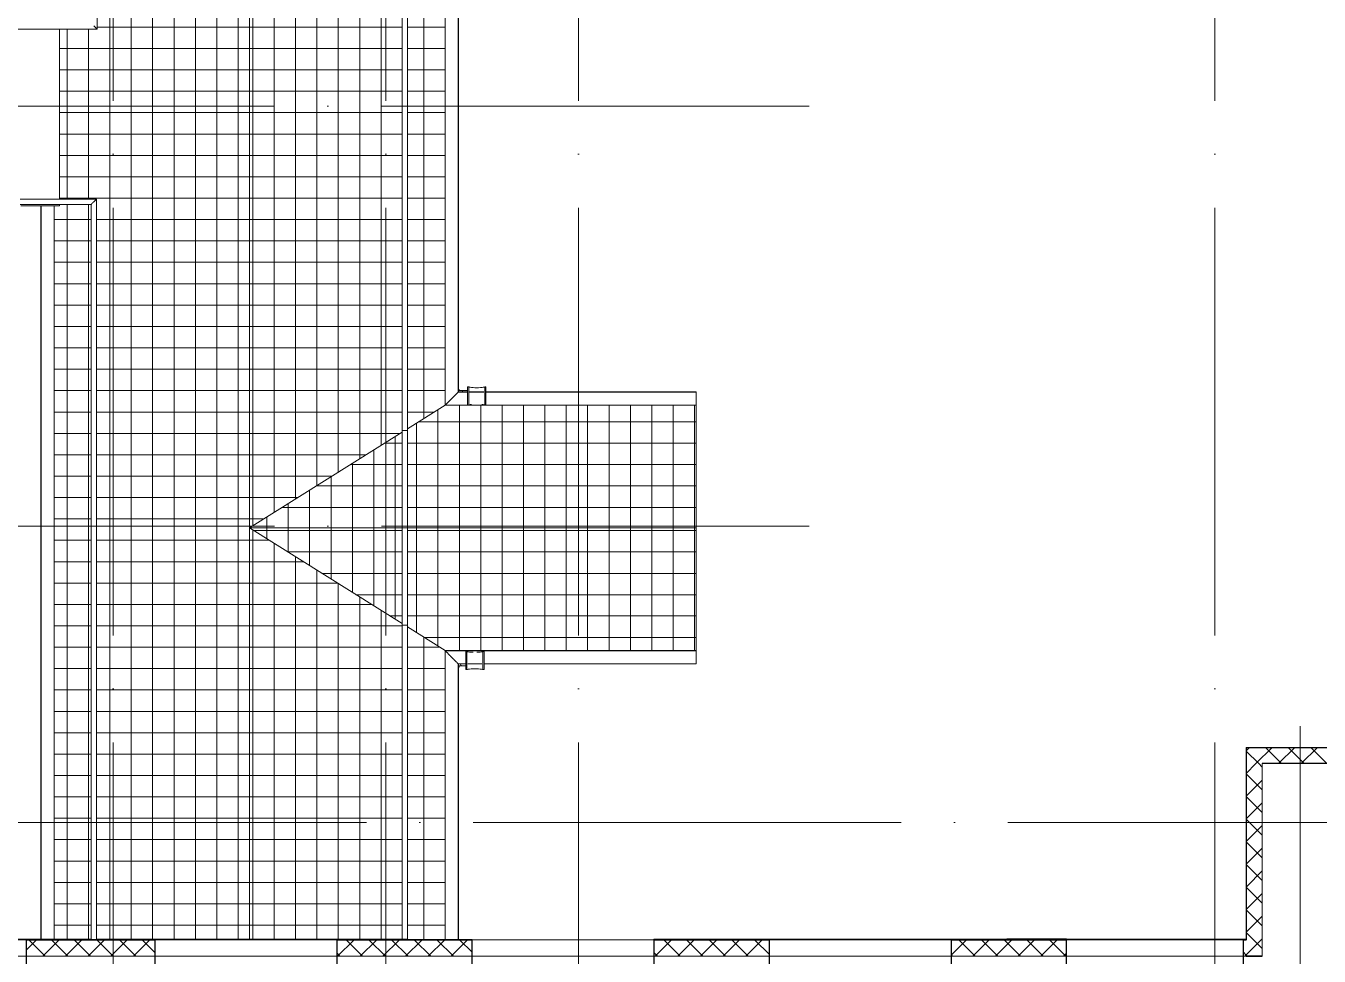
# Model space of a CAD drawing. Header units: millimetres. Extents: x -1073752 to 1436911, y -1379358 to 94781.
# Drawn here: x -1025821 to -1013727, y -1115638 to -1106937 of the extents above; entities that cross this region are included whole.
import ezdxf

# ---------------------------------------------------------------- set-up
doc = ezdxf.new("R2010")
doc.units = ezdxf.units.MM
doc.linetypes.add('ADSK_Линия сетки', pattern=[25, 20, -2.5, 0, -2.5])
for name, color, linetype, lineweight in [('Крыша', 7, 'Continuous', 9), ('Крыша штриховка', 7, 'Continuous', 9), ('Обобщенные модели', 252, 'Continuous', 18), ('Ограждение', 252, 'Continuous', 9), ('Оси', 252, 'Continuous', 9), ('Перекрытие', 252, 'Continuous', 18), ('Стены внутренние', 7, 'Continuous', 18), ('Стены наружные', 7, 'Continuous', 18), ('Стены штриховка', 7, 'Continuous', 9)]:
    doc.layers.add(name, color=color, linetype=linetype, lineweight=lineweight)

# ---------------------------------------------------------------- blocks, each defined once
blk = doc.blocks.new('3 этаж')
at = {"layer": 'Крыша', "color": 251, "true_color": 0x636466}
for p, q in [((279748, 13435), (279748, 2739)), ((279750, 13435), (279750, 2741)), ((279871, 13435), (279871, 2862)), ((279873, 2864), (279873, 13435)), ((277921, -2256), (277921, 8485)), ((275969, 4603), (275969, -2256)), ((275971, -2256), (275971, 4603)), ((276092, -2256), (276092, 4603)), ((276094, -2256), (276094, 4603)), ((279871, 2862), (279959, 2862)), ((279959, 2864), (279873, 2864)), ((280111, 2864), (279977, 2864)), ((279977, 2862), (280111, 2862)), ((282098, 2864), (280129, 2864)), ((280129, 2862), (282098, 2862)), ((282098, 2864), (282098, 320)), ((279748, 2739), (279396, 2518)), ((279748, 2739), (282098, 2739)), ((279750, 2741), (282098, 2741)), ((279346, 2486), (277921, 1592)), ((279346, 1592), (277921, 1592)), ((277921, 1592), (279346, 697)), ((282098, 1592), (279396, 1592)), ((279396, 666), (279748, 445)), ((282098, 445), (279748, 445)), ((279748, 445), (279748, -2261)), ((279750, 443), (279750, -2261)), ((282098, 443), (279750, 443)), ((279871, 322), (279871, -2261)), ((279943, 322), (279871, 322)), ((279873, -2261), (279873, 320)), ((279873, 320), (279943, 320)), ((280093, 322), (279961, 322)), ((279961, 320), (280093, 320)), ((282098, 322), (280113, 322)), ((280113, 320), (282098, 320))]:
    blk.add_line(p, q, dxfattribs=at)
for points in [[(279871, 2862), (279871, 2862), (279870, 2861), (279866, 2857), (279863, 2854), (279859, 2850), (279856, 2847), (279852, 2843), (279847, 2838), (279842, 2832), (279837, 2828), (279833, 2824), (279830, 2821), (279826, 2817), (279822, 2813), (279818, 2809), (279814, 2805), (279810, 2801), (279806, 2797), (279802, 2793), (279798, 2789), (279795, 2785), (279791, 2782), (279787, 2778), (279783, 2774), (279780, 2771), (279777, 2767), (279772, 2763), (279768, 2759), (279765, 2756), (279761, 2752), (279758, 2749), (279754, 2745), (279751, 2742), (279750, 2741), (279750, 2741)], [(279871, 322), (279871, 322), (279870, 323), (279866, 326), (279863, 330), (279859, 333), (279856, 337), (279852, 340), (279847, 345), (279842, 351), (279837, 355), (279833, 359), (279830, 363), (279826, 366), (279822, 370), (279818, 374), (279814, 378), (279810, 382), (279806, 386), (279802, 390), (279798, 394), (279795, 398), (279791, 401), (279787, 405), (279784, 409), (279780, 412), (279777, 416), (279772, 420), (279768, 424), (279765, 428), (279761, 431), (279758, 435), (279754, 438), (279751, 442), (279750, 443), (279750, 443)]]:
    blk.add_open_spline(points, degree=3, knots=[0, 0, 0, 0, 0.083333, 0.125, 0.166667, 0.208333, 0.229167, 0.25, 0.291667, 0.333333, 0.354167, 0.375, 0.395833, 0.416667, 0.4375, 0.458333, 0.479167, 0.5, 0.520833, 0.541667, 0.5625, 0.583333, 0.604167, 0.625, 0.645833, 0.666667, 0.6875, 0.708333, 0.75, 0.770833, 0.791667, 0.833333, 0.875, 0.916667, 1, 1, 1, 1], dxfattribs=at)
at = {"layer": 'Крыша штриховка', "color": 251, "linetype": 'Continuous', "true_color": 0x636466}
for p, q in [((276614, 12210), (276614, -2256)), ((276814, 12210), (276814, -2256)), ((277014, 12210), (277014, -2256)), ((277214, 12210), (277214, -2256)), ((278550, 1987), (278550, 12210)), ((278750, 2112), (278750, 12210)), ((278950, 2238), (278950, 12210)), ((279150, 2363), (279150, 12210)), ((279550, 2614), (279550, 12210)), ((277414, 8485), (277414, -2256)), ((277614, 8484), (277614, -2256)), ((277814, 8484), (277814, -2256)), ((277950, 1610), (277950, 8485)), ((278150, 1735), (278150, 8485)), ((278350, 1861), (278350, 8485)), ((276214, 6256), (276214, 4668)), ((276414, 6256), (276414, 4667)), ((276495, 6276), (277921, 6276)), ((279346, 6276), (277921, 6276)), ((279748, 6276), (279396, 6276)), ((276143, 6076), (277921, 6076)), ((279346, 6076), (277921, 6076)), ((279748, 6076), (279396, 6076)), ((276143, 5876), (277921, 5876)), ((279346, 5876), (277921, 5876)), ((279748, 5876), (279396, 5876)), ((276143, 5676), (277921, 5676)), ((279346, 5676), (277921, 5676)), ((279748, 5676), (279396, 5676)), ((276143, 5476), (277921, 5476)), ((279346, 5476), (277921, 5476)), ((279748, 5476), (279396, 5476)), ((276143, 5276), (277921, 5276)), ((279346, 5276), (277921, 5276)), ((279748, 5276), (279396, 5276)), ((276143, 5076), (277921, 5076)), ((279346, 5076), (277921, 5076)), ((279748, 5076), (279396, 5076)), ((276143, 4876), (277921, 4876)), ((279346, 4876), (277921, 4876)), ((279748, 4876), (279396, 4876)), ((276143, 4676), (277921, 4676)), ((276214, 4618), (276214, -2256)), ((276414, 4618), (276414, -2256)), ((279346, 4676), (277921, 4676)), ((279748, 4676), (279396, 4676)), ((276094, 4476), (276438, 4476)), ((276488, 4476), (277921, 4476)), ((279346, 4476), (277921, 4476)), ((279748, 4476), (279396, 4476)), ((276094, 4276), (276438, 4276)), ((276488, 4276), (277921, 4276)), ((279346, 4276), (277921, 4276)), ((279748, 4276), (279396, 4276)), ((276094, 4076), (276438, 4076)), ((276488, 4076), (277921, 4076)), ((279346, 4076), (277921, 4076)), ((279748, 4076), (279396, 4076)), ((276094, 3876), (276438, 3876)), ((276488, 3876), (277921, 3876)), ((279346, 3876), (277921, 3876)), ((279748, 3876), (279396, 3876)), ((276094, 3676), (276438, 3676)), ((276488, 3676), (277921, 3676)), ((279346, 3676), (277921, 3676)), ((279748, 3676), (279396, 3676)), ((276094, 3476), (276438, 3476)), ((276488, 3476), (277921, 3476)), ((279346, 3476), (277921, 3476)), ((279748, 3476), (279396, 3476)), ((276094, 3276), (276438, 3276)), ((276488, 3276), (277921, 3276)), ((279346, 3276), (277921, 3276)), ((279748, 3276), (279396, 3276)), ((276094, 3076), (276438, 3076)), ((276488, 3076), (277921, 3076)), ((279346, 3076), (277921, 3076)), ((279748, 3076), (279396, 3076)), ((276094, 2876), (276438, 2876)), ((276488, 2876), (277921, 2876)), ((279346, 2876), (277921, 2876)), ((279748, 2876), (279396, 2876)), ((276094, 2676), (276438, 2676)), ((276488, 2676), (277921, 2676)), ((279346, 2676), (277921, 2676)), ((279649, 2676), (279396, 2676)), ((279682, 2697), (279682, 1592)), ((279882, 2739), (279882, 1592)), ((280082, 2739), (280082, 1592)), ((280282, 2739), (280282, 1592)), ((280482, 2739), (280482, 1592)), ((280682, 2739), (280682, 1592)), ((280882, 2739), (280882, 1592)), ((281082, 2739), (281082, 1592)), ((281282, 2739), (281282, 1592)), ((281482, 2739), (281482, 1592)), ((281682, 2739), (281682, 1592)), ((281882, 2739), (281882, 1592)), ((282082, 2739), (282082, 1592)), ((279482, 2572), (279482, 1592)), ((282098, 2584), (279502, 2584)), ((276094, 2476), (276438, 2476)), ((276488, 2476), (277921, 2476)), ((279330, 2476), (277921, 2476)), ((279282, 2446), (279282, 1592)), ((279082, 2320), (279082, 1592)), ((279346, 2384), (279183, 2384)), ((282098, 2384), (279396, 2384)), ((276094, 2276), (276438, 2276)), ((276488, 2276), (277921, 2276)), ((279011, 2276), (277921, 2276)), ((279346, 2184), (278865, 2184)), ((278882, 2195), (278882, 1592)), ((282098, 2184), (279396, 2184)), ((276094, 2076), (276438, 2076)), ((276488, 2076), (277921, 2076)), ((278693, 2076), (277921, 2076)), ((278682, 2069), (278682, 1592)), ((278482, 1944), (278482, 1592)), ((279346, 1984), (278546, 1984)), ((282098, 1984), (279396, 1984)), ((276094, 1876), (276438, 1876)), ((276488, 1876), (277921, 1876)), ((278374, 1876), (277921, 1876)), ((278282, 1818), (278282, 1592)), ((279346, 1784), (278228, 1784)), ((282098, 1784), (279396, 1784)), ((276094, 1676), (276438, 1676)), ((276488, 1676), (277921, 1676)), ((278056, 1676), (277921, 1676)), ((277950, -2256), (277950, 1573)), ((278082, 1693), (278082, 1592)), ((278082, 1490), (278082, 1592)), ((278282, 1365), (278282, 1592)), ((278482, 1239), (278482, 1592)), ((278682, 1114), (278682, 1592)), ((278882, 988), (278882, 1592)), ((279082, 863), (279082, 1592)), ((279282, 737), (279282, 1592)), ((279482, 612), (279482, 1592)), ((279682, 486), (279682, 1592)), ((279882, 445), (279882, 1592)), ((280082, 445), (280082, 1592)), ((280282, 445), (280282, 1592)), ((280482, 445), (280482, 1592)), ((280682, 445), (280682, 1592)), ((280882, 445), (280882, 1592)), ((281082, 445), (281082, 1592)), ((281282, 445), (281282, 1592)), ((281482, 445), (281482, 1592)), ((281682, 445), (281682, 1592)), ((281882, 445), (281882, 1592)), ((282082, 445), (282082, 1592)), ((276094, 1476), (276438, 1476)), ((276488, 1476), (277921, 1476)), ((278104, 1476), (277921, 1476)), ((277960, 1567), (279346, 1567)), ((279396, 1567), (282098, 1567)), ((278150, -2256), (278150, 1448)), ((278278, 1367), (279346, 1367)), ((279396, 1367), (282098, 1367)), ((276094, 1276), (276438, 1276)), ((276488, 1276), (277921, 1276)), ((278423, 1276), (277921, 1276)), ((278350, -2256), (278350, 1322)), ((278550, -2256), (278550, 1197)), ((278596, 1167), (279346, 1167)), ((279396, 1167), (282098, 1167)), ((276094, 1076), (276438, 1076)), ((276488, 1076), (277921, 1076)), ((278742, 1076), (277921, 1076)), ((278750, -2256), (278750, 1071)), ((276094, 876), (276438, 876)), ((276488, 876), (277921, 876)), ((279060, 876), (277921, 876)), ((278915, 967), (279346, 967)), ((278950, -2256), (278950, 945)), ((279396, 967), (282098, 967)), ((279150, -2256), (279150, 820)), ((279233, 768), (279346, 768)), ((279396, 768), (282098, 768)), ((276094, 676), (276438, 676)), ((276488, 676), (277921, 676)), ((279346, 676), (277921, 676)), ((279550, -2261), (279550, 569)), ((279552, 568), (282098, 568)), ((276094, 476), (276438, 476)), ((276488, 476), (277921, 476)), ((279346, 476), (277921, 476)), ((279697, 476), (279396, 476)), ((276094, 276), (276438, 276)), ((276488, 276), (277921, 276)), ((279346, 276), (277921, 276)), ((279748, 276), (279396, 276)), ((276094, 76), (276438, 76)), ((276488, 76), (277921, 76)), ((279346, 76), (277921, 76)), ((279748, 76), (279396, 76)), ((276094, -124), (276438, -124)), ((276488, -124), (277921, -124)), ((279346, -124), (277921, -124)), ((279748, -124), (279396, -124)), ((276094, -324), (276438, -324)), ((276488, -324), (277921, -324)), ((279346, -324), (277921, -324)), ((279748, -324), (279395, -324)), ((276094, -524), (276438, -524)), ((276488, -524), (277921, -524)), ((279346, -524), (277921, -524)), ((279748, -524), (279395, -524)), ((276094, -724), (276438, -724)), ((276488, -724), (277921, -724)), ((279346, -724), (277921, -724)), ((279748, -724), (279395, -724)), ((276094, -924), (276438, -924)), ((276488, -924), (277921, -924)), ((279346, -924), (277921, -924)), ((279748, -924), (279395, -924)), ((276094, -1124), (276438, -1124)), ((276488, -1124), (277921, -1124)), ((279346, -1124), (277921, -1124)), ((279748, -1124), (279395, -1124)), ((276094, -1324), (276438, -1324)), ((276488, -1324), (277921, -1324)), ((279346, -1324), (277921, -1324)), ((279748, -1324), (279395, -1324)), ((276094, -1524), (276438, -1524)), ((276488, -1524), (277921, -1524)), ((279346, -1524), (277921, -1524)), ((279748, -1524), (279395, -1524)), ((276094, -1724), (276438, -1724)), ((276488, -1724), (277921, -1724)), ((279346, -1724), (277921, -1724)), ((279748, -1724), (279395, -1724)), ((276094, -1924), (276438, -1924)), ((276488, -1924), (277921, -1924)), ((279346, -1924), (277921, -1924)), ((279748, -1924), (279395, -1924)), ((276094, -2124), (276438, -2124)), ((276488, -2124), (277921, -2124)), ((279346, -2124), (277921, -2124)), ((279748, -2124), (279395, -2124)), ((279350, -2261), (279350, -2254))]:
    blk.add_line(p, q, dxfattribs=at)
at = {"layer": 'Обобщенные модели', "color": 251, "true_color": 0x636466}
for p, q in [((279970, 2911), (279959, 2911)), ((279959, 2911), (279959, 2741)), ((279970, 2911), (279970, 2741)), ((279974, 2909), (279970, 2911)), ((279983, 2907), (279974, 2909)), ((279995, 2905), (279983, 2907)), ((280010, 2904), (279995, 2905)), ((280027, 2903), (280010, 2904)), ((280044, 2903), (280027, 2903)), ((280062, 2903), (280044, 2903)), ((280079, 2904), (280062, 2903)), ((280094, 2905), (280079, 2904)), ((280106, 2907), (280094, 2905)), ((280114, 2909), (280106, 2907)), ((280119, 2911), (280114, 2909)), ((280119, 2741), (280119, 2911)), ((280129, 2911), (280119, 2911)), ((280129, 2741), (280129, 2911)), ((279879, 2888), (279877, 2888)), ((279877, 2888), (279877, 2878)), ((279877, 2876), (279877, 2878)), ((279879, 2876), (279877, 2876)), ((279879, 2878), (279879, 2888)), ((279879, 2878), (279879, 2876)), ((279958, 2876), (279917, 2876)), ((279959, 2876), (279917, 2876)), ((279958, 2876), (279959, 2876)), ((279959, 2741), (279970, 2741)), ((279970, 2741), (279974, 2743)), ((279974, 2743), (279983, 2745)), ((279983, 2745), (279995, 2746)), ((279995, 2746), (279996, 2746)), ((280092, 2746), (280094, 2746)), ((280094, 2746), (280106, 2745)), ((280106, 2745), (280114, 2743)), ((280114, 2743), (280119, 2741)), ((280119, 2741), (280129, 2741)), ((279953, 437), (279943, 437)), ((279943, 437), (279943, 267)), ((279953, 437), (279953, 267)), ((279958, 434), (279953, 437)), ((279966, 433), (279958, 434)), ((279978, 431), (279966, 433)), ((279993, 430), (279978, 431)), ((280010, 429), (279993, 430)), ((280062, 430), (280046, 429)), ((280077, 431), (280062, 430)), ((280089, 433), (280077, 431)), ((280098, 434), (280089, 433)), ((280102, 437), (280098, 434)), ((280102, 267), (280102, 437)), ((280113, 437), (280102, 437)), ((280113, 267), (280113, 437)), ((279877, 300), (279877, 302)), ((279877, 302), (279879, 302)), ((279877, 300), (279877, 290)), ((279877, 290), (279879, 290)), ((279879, 302), (279879, 300)), ((279879, 290), (279879, 300)), ((279901, 302), (279941, 302)), ((279901, 302), (279943, 302)), ((279943, 302), (279941, 302)), ((279943, 267), (279953, 267)), ((279953, 267), (279958, 269)), ((279958, 269), (279966, 271)), ((279966, 271), (279978, 272)), ((279978, 272), (279993, 273)), ((279993, 273), (280010, 274)), ((280010, 274), (280028, 274)), ((280028, 274), (280046, 274)), ((280046, 274), (280062, 273)), ((280062, 273), (280077, 272)), ((280077, 272), (280089, 271)), ((280089, 271), (280098, 269)), ((280098, 269), (280102, 267)), ((280102, 267), (280113, 267))]:
    blk.add_line(p, q, dxfattribs=at)
at = {"layer": 'Обобщенные модели', "color": 251, "true_color": 0x636466, "extrusion": (0, 0, -1)}
for p, q in [((279879, 2876), (279878, 2876)), ((279878, 2876), (279878, 2876)), ((279878, 2876), (279878, 2876)), ((279878, 2876), (279878, 2876)), ((279880, 2876), (279879, 2876)), ((279881, 2876), (279880, 2876)), ((279882, 2876), (279881, 2876)), ((279883, 2876), (279882, 2876)), ((279885, 2876), (279883, 2876)), ((279887, 2876), (279885, 2876)), ((279888, 2876), (279887, 2876)), ((279891, 2876), (279888, 2876)), ((279893, 2876), (279891, 2876)), ((279895, 2876), (279893, 2876)), ((279898, 2876), (279895, 2876)), ((279901, 2876), (279898, 2876)), ((279904, 2876), (279901, 2876)), ((279907, 2876), (279904, 2876)), ((279910, 2876), (279907, 2876)), ((279914, 2876), (279910, 2876)), ((279917, 2876), (279914, 2876)), ((279921, 2876), (279917, 2876)), ((279925, 2876), (279921, 2876)), ((279929, 2876), (279925, 2876)), ((279933, 2876), (279929, 2876)), ((279937, 2876), (279933, 2876)), ((279941, 2876), (279937, 2876)), ((279946, 2876), (279941, 2876)), ((279950, 2876), (279946, 2876)), ((279955, 2876), (279950, 2876)), ((279959, 2876), (279955, 2876)), ((279878, 302), (279878, 302)), ((279878, 302), (279878, 302)), ((279878, 302), (279879, 302)), ((279879, 302), (279879, 302)), ((279879, 302), (279880, 302)), ((279880, 302), (279881, 302)), ((279881, 302), (279883, 302)), ((279883, 302), (279884, 302)), ((279884, 302), (279886, 302)), ((279886, 302), (279888, 302)), ((279888, 302), (279890, 302)), ((279890, 302), (279892, 302)), ((279892, 302), (279894, 302)), ((279894, 302), (279897, 302)), ((279897, 302), (279900, 302)), ((279900, 302), (279903, 302)), ((279903, 302), (279906, 302)), ((279906, 302), (279909, 302)), ((279909, 302), (279912, 302)), ((279912, 302), (279916, 302)), ((279916, 302), (279919, 302)), ((279919, 302), (279923, 302)), ((279923, 302), (279927, 302)), ((279927, 302), (279931, 302)), ((279931, 302), (279935, 302)), ((279935, 302), (279940, 302)), ((279940, 302), (279943, 302))]:
    blk.add_line(p, q, dxfattribs=at)
at = {"layer": 'Обобщенные модели', "color": 251, "true_color": 0x636466}
for centre, radius, start, end in [((279878, 2826), 52, 75, 95.5726), ((279878, 2826), 50, 87.9373, 93.7152), ((279878, 352), 50, 264.5312, 273.3142), ((279878, 352), 52, 264.4274, 285)]:
    blk.add_arc(centre, radius, start, end, dxfattribs=at)
for centre, major_axis, start_param, end_param in [((279917, 2826), (0, -50), 3.141593, 3.845617), ((279917, 2826), (0, 50), 0, 0.704025), ((279901, 352), (0, -50), 5.412959, 6.283185), ((279901, 352), (0, 50), 2.271366, 3.141593)]:
    blk.add_ellipse(centre, major_axis=major_axis, ratio=0.309017, start_param=start_param, end_param=end_param, dxfattribs=at)
at = {"layer": 'Ограждение', "color": 251, "true_color": 0x636466}
for p, q in [((276496, 6257), (276496, 12210)), ((279346, 12210), (279346, 2501)), ((279396, 2501), (279396, 12210)), ((274221, 6256), (276496, 6256)), ((276471, 6281), (276464, 6288)), ((276471, 6281), (276477, 6275)), ((276477, 6275), (276483, 6269)), ((276483, 6269), (276489, 6264)), ((276489, 6264), (276493, 6260)), ((276493, 6260), (276495, 6257)), ((276495, 6257), (276496, 6256)), ((276496, 6257), (276495, 6257)), ((276488, 4668), (275776, 4668)), ((275776, 4618), (276438, 4618)), ((276438, 4617), (276439, 4618)), ((276438, 4617), (276438, -2261)), ((276439, 4618), (276441, 4621)), ((276441, 4621), (276445, 4625)), ((276445, 4625), (276450, 4630)), ((276450, 4630), (276456, 4636)), ((276456, 4636), (276463, 4643)), ((276469, 4649), (276463, 4643)), ((276476, 4655), (276469, 4649)), ((276481, 4660), (276476, 4655)), ((276485, 4664), (276481, 4660)), ((276487, 4667), (276485, 4664)), ((276488, 4668), (276487, 4667)), ((276487, 4666), (276488, 4667)), ((276488, -2261), (276488, 4667)), ((279346, 2501), (279346, 1592)), ((279396, 1592), (279396, 2501)), ((279346, 1592), (279346, 682)), ((279396, 682), (279396, 1592)), ((279346, 682), (279346, -2254)), ((279396, -2254), (279396, 682)), ((279346, -2254), (279396, -2254))]:
    blk.add_line(p, q, dxfattribs=at)
for points in [[(279396, 2501), (279396, 2502), (279395, 2502), (279393, 2502), (279389, 2502), (279382, 2502), (279371, 2502), (279358, 2502), (279348, 2502), (279346, 2502), (279346, 2501)], [(279396, 1592), (279396, 1592), (279395, 1592), (279393, 1592), (279389, 1592), (279382, 1592), (279371, 1592), (279358, 1592), (279348, 1592), (279346, 1592), (279346, 1592)], [(279396, 682), (279396, 682), (279395, 682), (279393, 681), (279389, 681), (279382, 681), (279371, 681), (279358, 681), (279348, 681), (279346, 682), (279346, 682)]]:
    blk.add_open_spline(points, degree=3, knots=[0, 0, 0, 0, 0.083333, 0.166667, 0.25, 0.333333, 0.5, 0.666667, 0.833333, 1, 1, 1, 1], dxfattribs=at)
at = {"layer": 'Оси', "color": 251, "linetype": 'ADSK_Линия сетки', "ltscale": 200, "true_color": 0x636466}
for p, q in [((276646, 34587), (276646, -31390)), ((279196, 34587), (279196, -31390)), ((280996, 34587), (280996, -31390)), ((286946, 34587), (286946, -30120)), ((283153, 5537), (237074, 5537)), ((283153, 1607), (237074, 1607)), ((287746, -263), (287746, -31390)), ((314013, -1163), (237074, -1163))]:
    blk.add_line(p, q, dxfattribs=at)
at = {"layer": 'Перекрытие', "color": 251, "true_color": 0x636466}
for p, q in [((276143, 4668), (276143, 6256)), ((275781, 4603), (276143, 4603)), ((276143, 4603), (276143, 4618))]:
    blk.add_line(p, q, dxfattribs=at)
at = {"layer": 'Стены внутренние', "color": 251, "lineweight": 30, "true_color": 0x636466}
for p, q in [((287239, -461), (288696, -461)), ((287239, -461), (287239, -2261)), ((288696, -613), (287391, -613)), ((277036, -2261), (275831, -2261)), ((275831, -2261), (275831, -2413)), ((277036, -2413), (277036, -2261)), ((280001, -2261), (278736, -2261)), ((278736, -2261), (278736, -2413)), ((280001, -2413), (280001, -2261)), ((282781, -2261), (281701, -2261)), ((281701, -2261), (281701, -2413)), ((282781, -2413), (282781, -2261)), ((285001, -2261), (284481, -2261)), ((284481, -2261), (284481, -2413)), ((285561, -2413), (285561, -2261)), ((287239, -2261), (287211, -2261)), ((287211, -2261), (287211, -2413)), ((275831, -2413), (275831, -2963)), ((277036, -2963), (277036, -2413)), ((278736, -2413), (278736, -2963)), ((280001, -2963), (280001, -2413)), ((281701, -2413), (281701, -2963)), ((282781, -2963), (282781, -2413)), ((284481, -2413), (284481, -2963)), ((285561, -2963), (285561, -2413)), ((287211, -2413), (287211, -2963)), ((287391, -2413), (287239, -2413)), ((287239, -2413), (287391, -2413))]:
    blk.add_line(p, q, dxfattribs=at)
at = {"layer": 'Стены внутренние', "color": 251, "linetype": 'Continuous', "lineweight": 9, "true_color": 0x636466}
for p, q in [((287241, -493), (287270, -463)), ((287332, -613), (287482, -463)), ((287572, -613), (287422, -463)), ((287544, -613), (287694, -463)), ((287784, -613), (287634, -463)), ((287756, -613), (287906, -463)), ((287996, -613), (287846, -463)), ((287360, -613), (287241, -495)), ((287239, -673), (287241, -673)), ((287241, -705), (287332, -613)), ((287391, -857), (287241, -707)), ((287391, -645), (287360, -613)), ((287241, -917), (287391, -767)), ((287391, -1069), (287241, -919)), ((287239, -978), (287241, -978)), ((287241, -1039), (287239, -1042)), ((287241, -1129), (287391, -979)), ((287391, -1281), (287241, -1131)), ((287241, -1341), (287391, -1191)), ((287239, -1385), (287241, -1385)), ((287391, -1493), (287241, -1343)), ((287241, -1553), (287391, -1403)), ((287241, -1514), (287239, -1510)), ((287391, -1705), (287241, -1555)), ((287245, -1761), (287391, -1615)), ((287239, -1791), (287241, -1791)), ((287241, -1765), (287245, -1761)), ((287391, -1917), (287241, -1767)), ((287241, -1978), (287391, -1828)), ((287391, -2129), (287241, -1979)), ((287241, -2190), (287391, -2040)), ((287239, -2096), (287241, -2096)), ((287241, -2123), (287239, -2120)), ((275831, -2357), (275924, -2263)), ((276008, -2413), (275858, -2263)), ((275986, -2413), (276136, -2263)), ((276220, -2413), (276070, -2263)), ((276198, -2413), (276348, -2263)), ((276432, -2413), (276282, -2263)), ((276410, -2413), (276560, -2263)), ((276644, -2413), (276494, -2263)), ((276623, -2413), (276773, -2263)), ((276646, -2263), (276645, -2261)), ((276856, -2413), (276706, -2263)), ((276835, -2413), (276985, -2263)), ((277036, -2381), (276918, -2263)), ((276998, -2263), (276997, -2261)), ((278744, -2413), (278894, -2263)), ((278977, -2413), (278827, -2263)), ((278956, -2413), (279106, -2263)), ((279190, -2413), (279040, -2263)), ((279168, -2413), (279318, -2263)), ((279402, -2413), (279252, -2263)), ((279380, -2413), (279530, -2263)), ((279461, -2263), (279460, -2261)), ((279614, -2413), (279464, -2263)), ((279592, -2413), (279742, -2263)), ((279826, -2413), (279676, -2263)), ((279805, -2413), (279955, -2263)), ((280001, -2376), (279888, -2263)), ((281714, -2413), (281864, -2263)), ((281947, -2413), (281797, -2263)), ((281925, -2263), (281924, -2261)), ((281926, -2413), (282076, -2263)), ((282159, -2413), (282009, -2263)), ((282138, -2413), (282288, -2263)), ((282371, -2413), (282221, -2263)), ((282277, -2263), (282276, -2262)), ((282350, -2413), (282500, -2263)), ((282584, -2413), (282434, -2263)), ((282562, -2413), (282712, -2263)), ((282781, -2398), (282646, -2263)), ((284481, -2404), (284621, -2263)), ((284705, -2413), (284555, -2263)), ((284684, -2413), (284834, -2263)), ((284741, -2263), (284740, -2261)), ((284917, -2413), (284767, -2263)), ((284892, -2261), (284891, -2263)), ((284896, -2413), (285046, -2263)), ((285129, -2413), (284979, -2263)), ((285108, -2413), (285258, -2263)), ((285341, -2413), (285191, -2263)), ((285320, -2413), (285470, -2263)), ((285553, -2413), (285403, -2263)), ((287391, -2342), (287241, -2192)), ((287241, -2402), (287391, -2252)), ((278765, -2413), (278736, -2384)), ((281735, -2413), (281701, -2379)), ((282774, -2413), (282781, -2407)), ((284493, -2413), (284481, -2401)), ((285532, -2413), (285561, -2385)), ((287213, -2306), (287211, -2310)), ((287241, -2404), (287211, -2374)), ((287229, -2413), (287241, -2402)), ((287251, -2413), (287241, -2404))]:
    blk.add_line(p, q, dxfattribs=at)
at = {"layer": 'Стены внутренние', "color": 251, "true_color": 0x636466}
for p, q in [((287391, -613), (287391, -2413)), ((274131, -2261), (275831, -2261)), ((277036, -2261), (278736, -2261)), ((280001, -2261), (281701, -2261)), ((285561, -2261), (287211, -2261)), ((268653, -2413), (287211, -2413)), ((277036, -2413), (275831, -2413)), ((280001, -2413), (278736, -2413)), ((282781, -2413), (281701, -2413)), ((285561, -2413), (284481, -2413)), ((287239, -2413), (287211, -2413))]:
    blk.add_line(p, q, dxfattribs=at)
at = {"layer": 'Стены наружные', "color": 251, "true_color": 0x636466}
for p, q in [((274131, -2256), (276438, -2256)), ((275871, -2261), (275871, -2256)), ((276488, -2256), (279348, -2256)), ((276497, -2261), (276497, -2256)), ((279348, -2261), (279348, -2256)), ((281701, -2256), (285001, -2256)), ((281701, -2261), (281701, -2256)), ((282231, -2261), (282231, -2256)), ((282246, -2261), (282246, -2256)), ((282781, -2256), (282781, -2261)), ((284481, -2261), (282781, -2261)), ((284481, -2261), (284481, -2256)), ((284995, -2261), (284995, -2256)), ((285561, -2256), (287239, -2256))]:
    blk.add_line(p, q, dxfattribs=at)
at = {"layer": 'Стены наружные', "color": 251, "lineweight": 30, "true_color": 0x636466}
for p, q in [((285561, -2256), (285001, -2256)), ((285001, -2256), (285001, -2261)), ((285001, -2261), (285561, -2261)), ((285561, -2261), (285561, -2256))]:
    blk.add_line(p, q, dxfattribs=at)
at = {"layer": 'Стены штриховка', "color": 251, "true_color": 0x636466}
for p, q in [((287239, -463), (288694, -463)), ((287241, -2263), (287241, -461)), ((277034, -2263), (275833, -2263)), ((275833, -2263), (275833, -2337)), ((277034, -2337), (277034, -2263)), ((279999, -2263), (278738, -2263)), ((278738, -2263), (278738, -2337)), ((279999, -2337), (279999, -2263)), ((282779, -2263), (281703, -2263)), ((281703, -2263), (281703, -2337)), ((282779, -2337), (282779, -2263)), ((285559, -2263), (284483, -2263)), ((284483, -2263), (284483, -2337)), ((285559, -2337), (285559, -2263)), ((287213, -2263), (287213, -2337)), ((287241, -2263), (287213, -2263)), ((287239, -2263), (287239, -2261)), ((275831, -2337), (275833, -2337)), ((277034, -2337), (277036, -2337)), ((278736, -2337), (278738, -2337)), ((279999, -2337), (280001, -2337)), ((281701, -2337), (281703, -2337)), ((282779, -2337), (282781, -2337)), ((284481, -2337), (284483, -2337)), ((285559, -2337), (285561, -2337)), ((287211, -2337), (287213, -2337)), ((287211, -2413), (287239, -2413))]:
    blk.add_line(p, q, dxfattribs=at)

msp = doc.modelspace()

# ---------------------------------------------------------------- block references
msp.add_blockref('3 этаж', (-1301649.5, -1113224.3))

doc.saveas('drawing.dxf')
